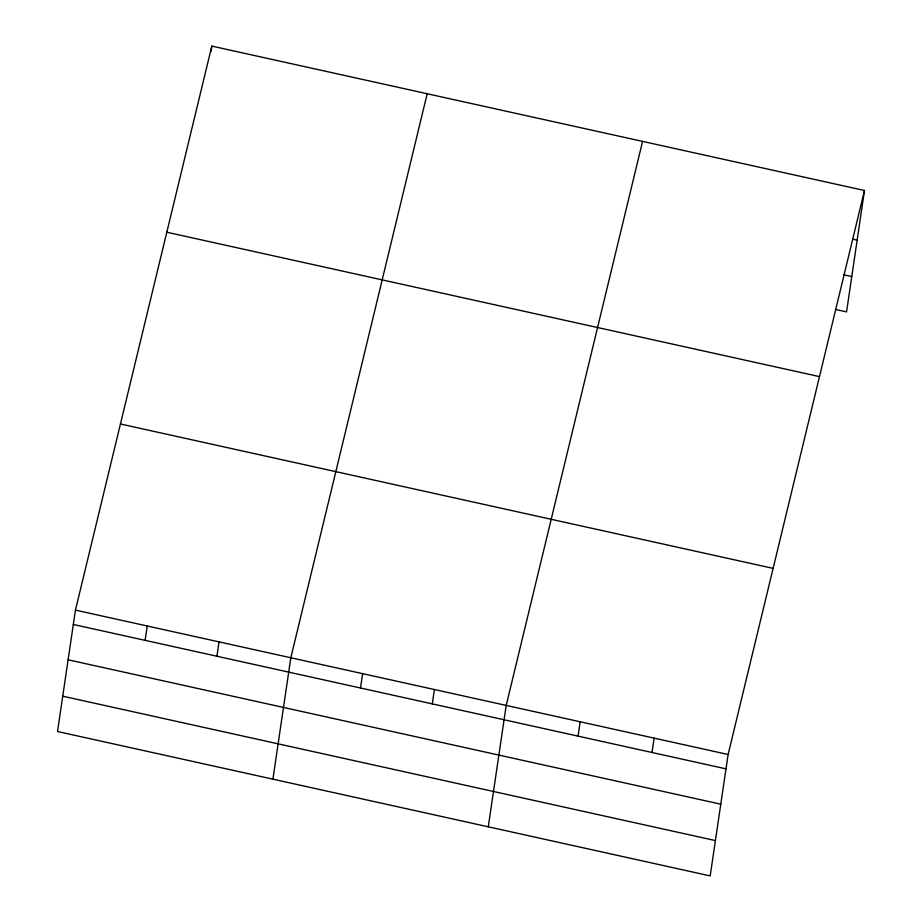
<?xml version="1.0" encoding="UTF-8"?>
<svg xmlns="http://www.w3.org/2000/svg" width="922" height="922" viewBox="0 0 922 922"><rect width="100%" height="100%" fill="white"/><g stroke="black" fill="none" stroke-linecap="round" stroke-linejoin="round"><path stroke-width="1.38" d="M75.443 610.11L57.521 731.515L710.182 875.9L728.115 754.507L864.479 190.485L211.818 46.1L75.443 610.11L728.115 754.507M211.046 51.321L211.818 46.1M145.123 640.352L147.243 625.992M216.912 656.234L219.033 641.873M272.9 779.159L290.822 657.766L427.197 93.744M360.502 688.008L362.623 673.648M432.291 703.889L434.412 689.529M488.28 826.803L506.201 705.411L642.576 141.4M578.048 736.136L580.168 721.776M652.027 752.502L654.147 738.142M864.479 190.485L846.557 311.89L835.39 309.423M852.954 239.247L857.149 240.169M843.399 274.71L851.767 276.565M166.813 232.229L819.474 376.614M120.448 423.993L773.109 568.378M73.322 624.471L725.994 768.856M68.113 659.795L720.774 804.18M62.731 696.191L715.403 840.576"/></g></svg>
